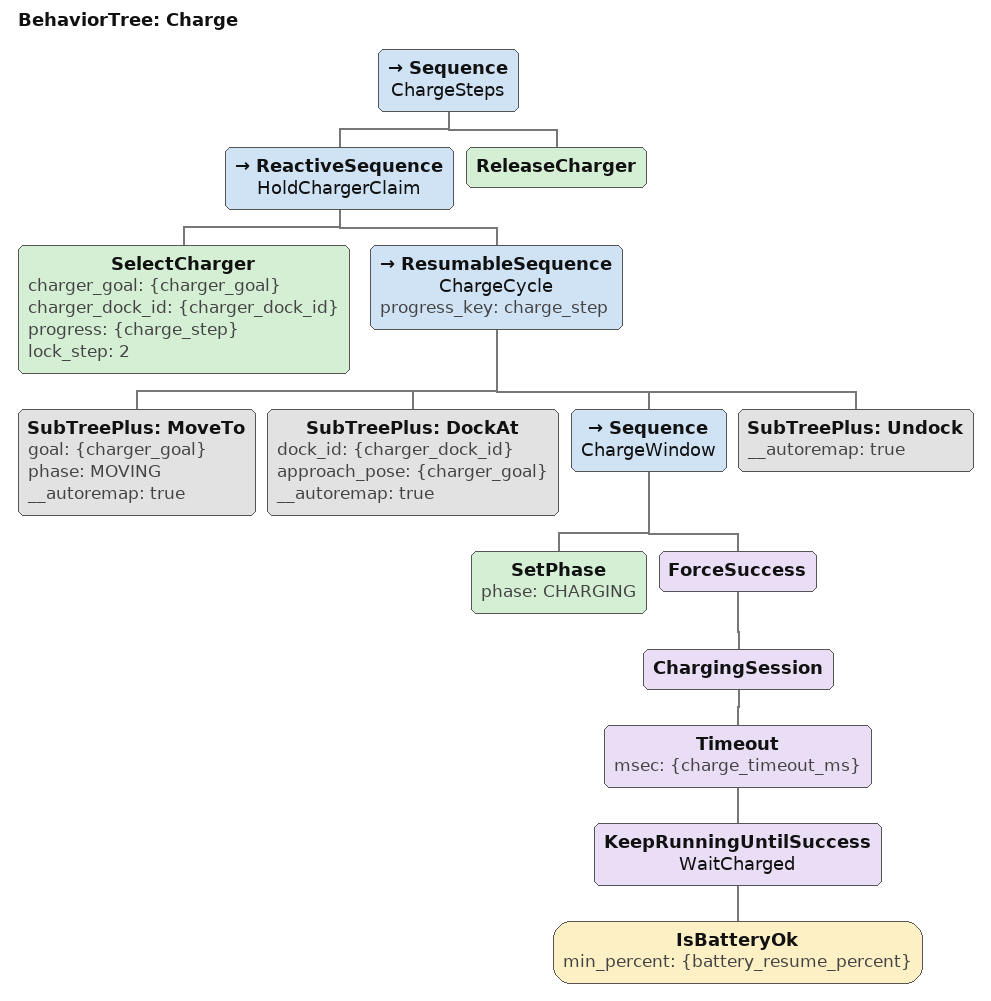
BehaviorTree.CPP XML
<?xml version="1.0" encoding="UTF-8"?>
<root>
  <BehaviorTree ID="Charge">
    <Sequence name="ChargeSteps">
      <ReactiveSequence name="HoldChargerClaim">
        <SelectCharger charger_goal="{charger_goal}" charger_dock_id="{charger_dock_id}" progress="{charge_step}"
                       lock_step="2"/>
        <ResumableSequence name="ChargeCycle" progress_key="charge_step">
          <SubTreePlus ID="MoveTo" goal="{charger_goal}" phase="MOVING" __autoremap="true"/>
          <SubTreePlus ID="DockAt" dock_id="{charger_dock_id}" approach_pose="{charger_goal}" __autoremap="true"/>
          <Sequence name="ChargeWindow">
            <SetPhase phase="CHARGING"/>
            <ForceSuccess>
              <ChargingSession>
                <Timeout msec="{charge_timeout_ms}">
                  <KeepRunningUntilSuccess name="WaitCharged">
                    <IsBatteryOk min_percent="{battery_resume_percent}"/>
                  </KeepRunningUntilSuccess>
                </Timeout>
              </ChargingSession>
            </ForceSuccess>
          </Sequence>
          <SubTreePlus ID="Undock" __autoremap="true"/>
        </ResumableSequence>
      </ReactiveSequence>
      <ReleaseCharger/>
    </Sequence>
  </BehaviorTree>
</root>
